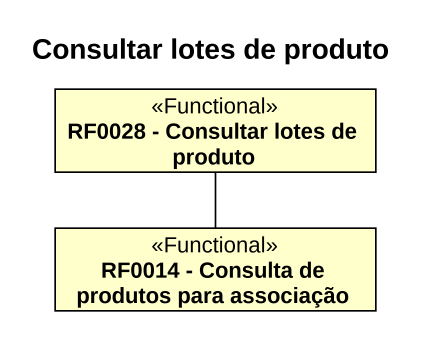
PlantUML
@startuml
title Consultar lotes de produto
hide circle
hide empty members
class "RF0028 - Consultar lotes de produto" as RF0028_Consultar_lotes_de <<Functional>>
class "RF0014 - Consulta de produtos para associação" as RF0014_Consulta_de_produtos <<Functional>>
RF0014_Consulta_de_produtos -up- RF0028_Consultar_lotes_de
@enduml
